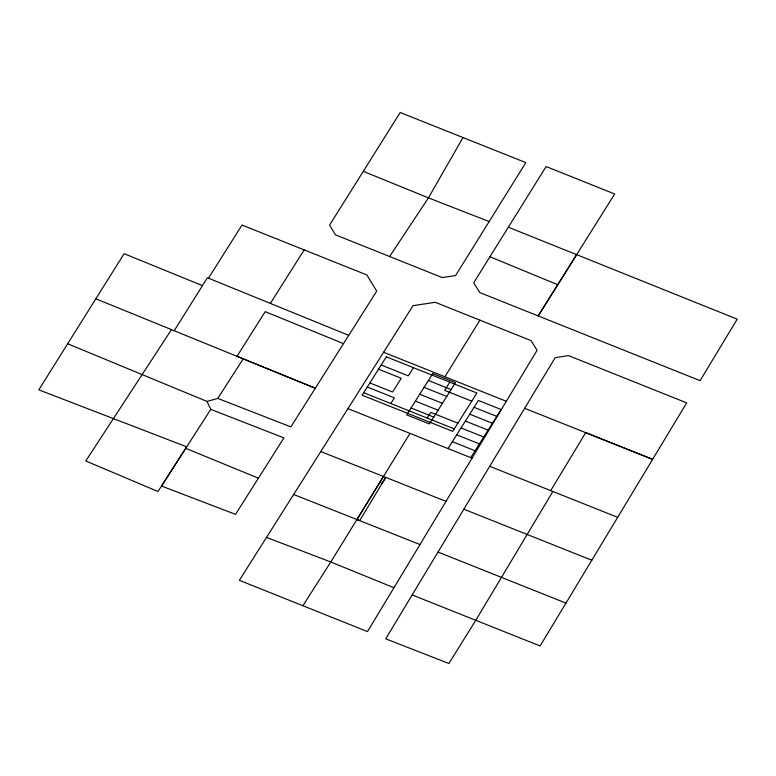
<?xml version="1.0" encoding="UTF-8"?>
<svg xmlns="http://www.w3.org/2000/svg" width="776" height="776" viewBox="0 0 776 776"><rect width="100%" height="100%" fill="white"/><g stroke="black" fill="none" stroke-linecap="round" stroke-linejoin="round"><path stroke-width="1.16" d="M463.02 137.556L428.43 197.861L389.62 256.517L335.523 234.866L329.548 225.185L400.183 112.501L525.847 162.611L455.56 275.567L442.252 277.575L389.62 256.517M552.881 491.489L475.785 620.286L448.897 663.499L385.711 638.832L555.189 357.658L568.498 355.602L686.682 402.87L540.115 645.962L412.163 594.93M393.946 587.733L537.07 350.315L531.056 340.606L435.307 302.32L413.065 305.628L239.386 580.312L367.494 631.586L393.946 587.733L330.78 561.979L266.498 537.409M550.717 490.626L585.686 432.649L652.626 459.353L524.673 408.321M302.921 605.726L330.78 561.979L409.99 433.406M383.441 476.474L356.95 519.551L293.638 494.477M444.92 376.758L479.927 320.178M489.928 256.74L473.709 282.842L479.723 292.542L700.097 380.676L737.2 319.169L508.348 227.213L489.928 256.74L557.75 284.743L614.679 194L546.139 166.539L508.348 227.213M202.458 285.616L124.131 253.684L38.8 389.843L186.696 446.83L157.994 491.518L85.777 460.973L171.467 329.596M557.75 284.743L538.205 315.939L576.655 254.664M174.183 330.721L207.405 277.75L348.764 335.368M208.482 278.186L242.005 225.05L366.835 274.956L376.729 291.087L290.864 426.887L217.794 398.418L207.037 401.425L67.648 343.768M270.397 303.416L304.173 249.901M210.771 409.369L283.909 437.887L235.526 514.352L161.505 486.038L210.771 409.369L207.037 401.425M390.794 403.539L394.392 397.836L367.281 387.011M413.462 367.669L408.302 375.836L381.191 365.011M427.159 418.051L430.758 412.347L457.869 423.172M449.828 382.18L444.658 390.347L471.779 401.173M447.995 448.576L478.404 400.445L501.131 409.515L470.722 457.646M217.794 398.418L243.208 358.851M489.142 221.558L428.43 197.861L363.304 171.36M379.842 482.362L382.17 483.273L385.701 477.376L359.666 520.618L356.95 519.551L419.981 544.539M320.789 451.554L445.987 501.354M383.557 352.255L506.33 401.289M428.41 380.483L451.137 389.562M378.542 369.192L401.27 378.261L392.578 392.016L369.861 382.946M424.065 387.36L446.792 396.429M474.058 407.322L496.785 416.392M419.719 394.237L442.446 403.307M469.722 414.19L492.44 423.269M415.373 401.114L438.1 410.184M465.377 421.067L488.104 430.137M411.028 407.992L433.755 417.061M461.031 427.945L483.758 437.014M363.682 392.714L454.27 428.876M456.686 434.822L479.413 443.891M452.34 441.699L475.067 450.769M347.929 408.632L472.06 458.18M489.695 466.298L617.657 517.33M463.854 509.211L591.816 560.243M438.003 552.066L565.966 603.097M95.855 298.789L315.298 388.233L237.01 356.291L265.198 311.661L343.525 343.632M185.706 448.324L258.398 478.171M386.351 356.844L362.12 395.188L452.709 431.34L476.939 393.005L386.351 356.844M432.756 373.615L406.682 414.859L429.409 423.938L455.483 382.684L432.756 373.615"/></g></svg>
